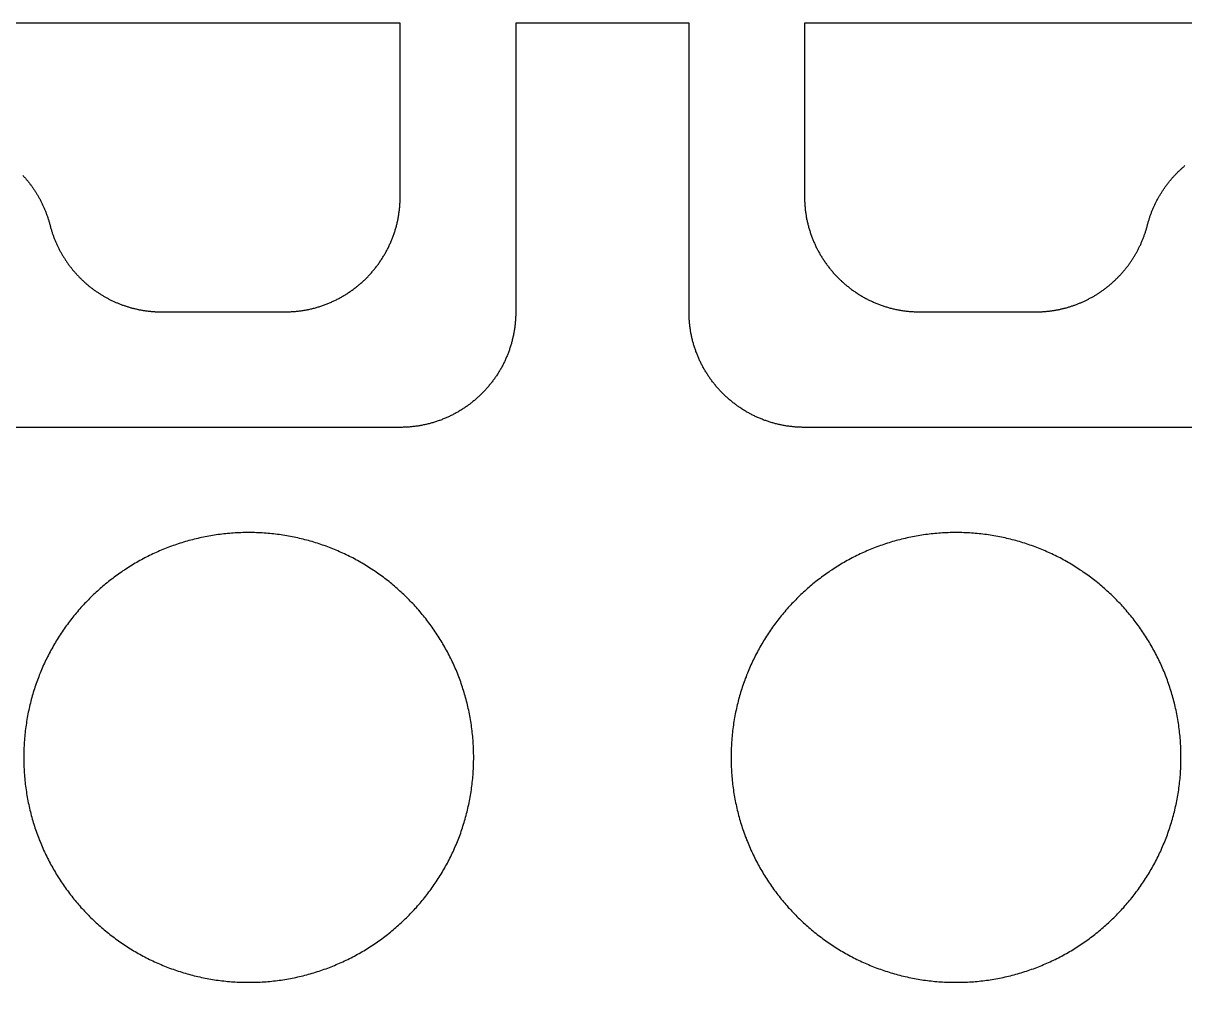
# Model space of a CAD drawing. Extents: x -13 to 43.9, y 40.2 to 95.2.
# Drawn here: x 4.47 to 24.58, y 78.35 to 95.25 of the extents above; entities that cross this region are included whole.
import ezdxf

# ---------------------------------------------------------------- set-up
doc = ezdxf.new("R2010")
doc.units = 0
doc.layers.get('0').update_dxf_attribs({"linetype": 'CONTINUOUS'})

msp = doc.modelspace()

# ---------------------------------------------------------------- linework, layer by layer
at = {"color": 7}
for points in [[(-13, 43.25), (-13, 40.25), (33.896, 40.25), (33.896, 47.25), (40.796, 47.25), (40.796, 60.3), (43.896, 60.3), (43.896, 75.2), (40.796, 75.2), (40.796, 95.25), (18, 95.25), (18, 92.25)], [(11, 92.25), (11, 95.25), (-10, 95.25)], [(16, 90.25), (16, 95.25), (13, 95.25), (13, 90.25)], [(24.409, 92.615), (24.418, 92.625), (24.428, 92.635), (24.437, 92.644), (24.447, 92.654), (24.456, 92.664), (24.466, 92.673), (24.475, 92.683), (24.485, 92.692), (24.495, 92.701), (24.505, 92.711), (24.515, 92.72), (24.525, 92.729), (24.535, 92.738), (24.545, 92.747), (24.555, 92.756), (24.565, 92.765), (24.575, 92.774), (24.586, 92.783)], [(4.464, 92.615), (4.474, 92.605), (4.483, 92.595), (4.492, 92.585), (4.501, 92.575), (4.51, 92.564), (4.519, 92.554), (4.527, 92.544), (4.536, 92.533), (4.545, 92.523), (4.553, 92.512), (4.562, 92.502), (4.57, 92.491), (4.579, 92.481), (4.587, 92.47), (4.595, 92.459), (4.604, 92.448), (4.612, 92.437), (4.62, 92.426), (4.628, 92.415), (4.636, 92.404), (4.643, 92.393), (4.651, 92.381), (4.659, 92.37), (4.666, 92.359)], [(24.207, 92.359), (24.215, 92.37), (24.222, 92.382), (24.23, 92.393), (24.238, 92.404), (24.246, 92.415), (24.254, 92.426), (24.262, 92.437), (24.27, 92.448), (24.278, 92.459), (24.286, 92.47), (24.295, 92.481), (24.303, 92.491), (24.312, 92.502), (24.32, 92.512), (24.329, 92.523), (24.337, 92.533), (24.346, 92.544), (24.355, 92.554), (24.364, 92.564), (24.373, 92.575), (24.382, 92.585), (24.391, 92.595), (24.4, 92.605), (24.409, 92.615)], [(4.666, 92.359), (4.674, 92.347), (4.681, 92.336), (4.689, 92.324), (4.696, 92.313), (4.703, 92.301), (4.71, 92.289), (4.718, 92.278), (4.725, 92.266), (4.731, 92.254), (4.738, 92.242), (4.745, 92.23), (4.752, 92.218), (4.758, 92.206), (4.765, 92.194), (4.771, 92.182), (4.778, 92.169), (4.784, 92.157), (4.79, 92.145), (4.796, 92.132), (4.802, 92.12), (4.808, 92.107), (4.814, 92.095), (4.82, 92.082), (4.826, 92.07)], [(24.048, 92.07), (24.054, 92.082), (24.059, 92.095), (24.065, 92.107), (24.071, 92.12), (24.077, 92.132), (24.083, 92.145), (24.09, 92.157), (24.096, 92.169), (24.102, 92.182), (24.109, 92.194), (24.115, 92.206), (24.122, 92.218), (24.129, 92.23), (24.135, 92.242), (24.142, 92.254), (24.149, 92.266), (24.156, 92.278), (24.163, 92.289), (24.17, 92.301), (24.178, 92.313), (24.185, 92.324), (24.192, 92.336), (24.2, 92.347), (24.207, 92.359)], [(10.959, 91.847), (10.963, 91.863), (10.966, 91.88), (10.969, 91.896), (10.972, 91.912), (10.974, 91.929), (10.977, 91.945), (10.979, 91.962), (10.982, 91.979), (10.984, 91.995), (10.986, 92.012), (10.988, 92.029), (10.99, 92.046), (10.991, 92.062), (10.993, 92.079), (10.994, 92.096), (10.995, 92.113), (10.996, 92.13), (10.997, 92.147), (10.998, 92.164), (10.999, 92.181), (10.999, 92.198), (11, 92.216), (11, 92.233), (11, 92.25)], [(18, 92.25), (18, 92.233), (18, 92.216), (18.001, 92.198), (18.001, 92.181), (18.002, 92.164), (18.003, 92.147), (18.004, 92.13), (18.005, 92.113), (18.006, 92.096), (18.007, 92.079), (18.009, 92.062), (18.01, 92.046), (18.012, 92.029), (18.014, 92.012), (18.016, 91.995), (18.018, 91.979), (18.021, 91.962), (18.023, 91.945), (18.026, 91.929), (18.028, 91.912), (18.031, 91.896), (18.034, 91.88), (18.037, 91.863), (18.041, 91.847)], [(4.826, 92.07), (4.831, 92.057), (4.837, 92.044), (4.842, 92.031), (4.848, 92.018), (4.853, 92.006), (4.858, 91.993), (4.863, 91.98), (4.868, 91.967), (4.873, 91.953), (4.878, 91.94), (4.883, 91.927), (4.888, 91.914), (4.892, 91.901), (4.897, 91.887), (4.901, 91.874), (4.905, 91.86), (4.91, 91.847), (4.914, 91.833), (4.918, 91.82), (4.922, 91.806), (4.926, 91.793), (4.93, 91.779), (4.933, 91.765), (4.937, 91.751)], [(23.937, 91.751), (23.94, 91.765), (23.944, 91.779), (23.948, 91.793), (23.952, 91.806), (23.956, 91.82), (23.96, 91.833), (23.964, 91.847), (23.968, 91.86), (23.973, 91.874), (23.977, 91.887), (23.981, 91.901), (23.986, 91.914), (23.991, 91.927), (23.996, 91.94), (24, 91.953), (24.005, 91.967), (24.01, 91.98), (24.015, 91.993), (24.021, 92.006), (24.026, 92.018), (24.031, 92.031), (24.037, 92.044), (24.042, 92.057), (24.048, 92.07)], [(4.937, 91.751), (4.94, 91.738), (4.944, 91.724), (4.948, 91.71), (4.952, 91.696), (4.956, 91.683), (4.96, 91.669), (4.964, 91.656), (4.968, 91.642), (4.973, 91.629), (4.977, 91.615), (4.981, 91.602), (4.986, 91.589), (4.991, 91.576), (4.996, 91.562), (5, 91.549), (5.005, 91.536), (5.01, 91.523), (5.015, 91.51), (5.021, 91.497), (5.026, 91.484), (5.031, 91.471), (5.037, 91.459), (5.042, 91.446), (5.048, 91.433)], [(10.843, 91.472), (10.849, 91.486), (10.855, 91.502), (10.861, 91.517), (10.867, 91.532), (10.873, 91.547), (10.879, 91.562), (10.884, 91.578), (10.89, 91.593), (10.895, 91.609), (10.9, 91.624), (10.905, 91.64), (10.91, 91.655), (10.915, 91.671), (10.92, 91.687), (10.924, 91.702), (10.929, 91.718), (10.933, 91.734), (10.937, 91.75), (10.941, 91.766), (10.945, 91.782), (10.949, 91.798), (10.952, 91.814), (10.956, 91.831), (10.959, 91.847)], [(18.041, 91.847), (18.044, 91.831), (18.048, 91.814), (18.051, 91.798), (18.055, 91.782), (18.059, 91.766), (18.063, 91.75), (18.067, 91.734), (18.071, 91.718), (18.076, 91.702), (18.08, 91.687), (18.085, 91.671), (18.09, 91.655), (18.095, 91.64), (18.1, 91.624), (18.105, 91.609), (18.11, 91.593), (18.116, 91.578), (18.121, 91.562), (18.127, 91.547), (18.133, 91.532), (18.139, 91.517), (18.145, 91.502), (18.151, 91.486), (18.157, 91.472)], [(23.826, 91.433), (23.831, 91.446), (23.837, 91.459), (23.842, 91.471), (23.848, 91.484), (23.853, 91.497), (23.858, 91.51), (23.863, 91.523), (23.868, 91.536), (23.873, 91.549), (23.878, 91.562), (23.883, 91.576), (23.888, 91.589), (23.892, 91.602), (23.897, 91.615), (23.901, 91.629), (23.905, 91.642), (23.91, 91.656), (23.914, 91.669), (23.918, 91.683), (23.922, 91.696), (23.926, 91.71), (23.93, 91.724), (23.933, 91.738), (23.937, 91.751)], [(5.048, 91.433), (5.054, 91.42), (5.059, 91.408), (5.065, 91.395), (5.071, 91.383), (5.077, 91.37), (5.083, 91.358), (5.09, 91.346), (5.096, 91.333), (5.102, 91.321), (5.109, 91.309), (5.115, 91.297), (5.122, 91.285), (5.129, 91.273), (5.135, 91.261), (5.142, 91.249), (5.149, 91.237), (5.156, 91.225), (5.163, 91.213), (5.17, 91.202), (5.177, 91.19), (5.185, 91.178), (5.192, 91.167), (5.2, 91.155), (5.207, 91.144)], [(10.658, 91.132), (10.667, 91.145), (10.676, 91.159), (10.685, 91.172), (10.694, 91.186), (10.702, 91.199), (10.71, 91.213), (10.719, 91.227), (10.727, 91.241), (10.735, 91.254), (10.743, 91.268), (10.751, 91.283), (10.759, 91.297), (10.766, 91.311), (10.774, 91.325), (10.781, 91.339), (10.789, 91.354), (10.796, 91.368), (10.803, 91.383), (10.81, 91.398), (10.817, 91.412), (10.823, 91.427), (10.83, 91.442), (10.836, 91.457), (10.843, 91.472)], [(18.157, 91.472), (18.164, 91.457), (18.17, 91.442), (18.177, 91.427), (18.183, 91.412), (18.19, 91.398), (18.197, 91.383), (18.204, 91.368), (18.211, 91.354), (18.219, 91.339), (18.226, 91.325), (18.234, 91.311), (18.241, 91.297), (18.249, 91.283), (18.257, 91.268), (18.265, 91.254), (18.273, 91.241), (18.281, 91.227), (18.29, 91.213), (18.298, 91.199), (18.306, 91.186), (18.315, 91.172), (18.324, 91.159), (18.333, 91.145), (18.342, 91.132)], [(23.667, 91.144), (23.674, 91.155), (23.682, 91.167), (23.689, 91.178), (23.696, 91.19), (23.703, 91.202), (23.711, 91.213), (23.718, 91.225), (23.725, 91.237), (23.732, 91.249), (23.738, 91.261), (23.745, 91.273), (23.752, 91.285), (23.758, 91.297), (23.765, 91.309), (23.771, 91.321), (23.778, 91.333), (23.784, 91.346), (23.79, 91.358), (23.796, 91.37), (23.802, 91.383), (23.808, 91.395), (23.814, 91.408), (23.82, 91.42), (23.826, 91.433)], [(11, 88.25), (-7, 88.25), (-7, 91.251)], [(5.207, 91.144), (5.215, 91.133), (5.222, 91.121), (5.23, 91.11), (5.238, 91.099), (5.246, 91.088), (5.254, 91.077), (5.262, 91.066), (5.27, 91.055), (5.278, 91.044), (5.286, 91.033), (5.295, 91.022), (5.303, 91.012), (5.312, 91.001), (5.32, 90.99), (5.329, 90.98), (5.337, 90.969), (5.346, 90.959), (5.355, 90.949), (5.364, 90.938), (5.373, 90.928), (5.382, 90.918), (5.391, 90.908), (5.4, 90.898), (5.409, 90.888)], [(10.414, 90.836), (10.425, 90.847), (10.437, 90.859), (10.448, 90.87), (10.459, 90.882), (10.47, 90.893), (10.48, 90.905), (10.491, 90.917), (10.502, 90.929), (10.512, 90.941), (10.523, 90.953), (10.533, 90.966), (10.543, 90.978), (10.553, 90.99), (10.563, 91.003), (10.573, 91.015), (10.583, 91.028), (10.593, 91.041), (10.603, 91.053), (10.612, 91.066), (10.622, 91.079), (10.631, 91.092), (10.64, 91.105), (10.649, 91.119), (10.658, 91.132)], [(36, 91.251), (36, 88.25), (18, 88.25)], [(18.342, 91.132), (18.351, 91.119), (18.36, 91.105), (18.369, 91.092), (18.378, 91.079), (18.388, 91.066), (18.397, 91.053), (18.407, 91.041), (18.417, 91.028), (18.427, 91.015), (18.437, 91.003), (18.447, 90.99), (18.457, 90.978), (18.467, 90.966), (18.477, 90.953), (18.488, 90.941), (18.498, 90.929), (18.509, 90.917), (18.52, 90.905), (18.53, 90.893), (18.541, 90.882), (18.552, 90.87), (18.563, 90.859), (18.575, 90.847), (18.586, 90.836)], [(23.465, 90.888), (23.474, 90.898), (23.483, 90.908), (23.492, 90.918), (23.501, 90.928), (23.51, 90.938), (23.519, 90.949), (23.528, 90.959), (23.536, 90.969), (23.545, 90.98), (23.554, 90.99), (23.562, 91.001), (23.571, 91.012), (23.579, 91.022), (23.587, 91.033), (23.596, 91.044), (23.604, 91.055), (23.612, 91.066), (23.62, 91.077), (23.628, 91.088), (23.636, 91.099), (23.644, 91.11), (23.651, 91.121), (23.659, 91.133), (23.667, 91.144)], [(5.409, 90.888), (5.418, 90.878), (5.428, 90.868), (5.437, 90.858), (5.446, 90.849), (5.456, 90.839), (5.466, 90.83), (5.475, 90.82), (5.485, 90.811), (5.495, 90.801), (5.505, 90.792), (5.514, 90.783), (5.524, 90.774), (5.534, 90.765), (5.544, 90.756), (5.555, 90.747), (5.565, 90.738), (5.575, 90.729), (5.585, 90.72), (5.596, 90.712), (5.606, 90.703), (5.617, 90.694), (5.627, 90.686), (5.638, 90.678), (5.648, 90.669)], [(10.118, 90.592), (10.131, 90.601), (10.145, 90.61), (10.158, 90.619), (10.171, 90.628), (10.184, 90.638), (10.197, 90.647), (10.209, 90.657), (10.222, 90.667), (10.235, 90.677), (10.247, 90.687), (10.26, 90.697), (10.272, 90.707), (10.284, 90.717), (10.297, 90.727), (10.309, 90.738), (10.321, 90.748), (10.333, 90.759), (10.345, 90.77), (10.357, 90.78), (10.368, 90.791), (10.38, 90.802), (10.391, 90.813), (10.403, 90.825), (10.414, 90.836)], [(18.586, 90.836), (18.597, 90.825), (18.609, 90.813), (18.62, 90.802), (18.632, 90.791), (18.643, 90.78), (18.655, 90.77), (18.667, 90.759), (18.679, 90.748), (18.691, 90.738), (18.703, 90.727), (18.716, 90.717), (18.728, 90.707), (18.74, 90.697), (18.753, 90.687), (18.765, 90.677), (18.778, 90.667), (18.791, 90.657), (18.803, 90.647), (18.816, 90.638), (18.829, 90.628), (18.842, 90.619), (18.855, 90.61), (18.869, 90.601), (18.882, 90.592)], [(23.225, 90.669), (23.236, 90.678), (23.247, 90.686), (23.257, 90.694), (23.268, 90.703), (23.278, 90.712), (23.288, 90.72), (23.299, 90.729), (23.309, 90.738), (23.319, 90.747), (23.329, 90.756), (23.339, 90.765), (23.349, 90.774), (23.359, 90.783), (23.369, 90.792), (23.379, 90.801), (23.389, 90.811), (23.398, 90.82), (23.408, 90.83), (23.418, 90.839), (23.427, 90.849), (23.437, 90.858), (23.446, 90.868), (23.455, 90.878), (23.465, 90.888)], [(5.648, 90.669), (5.659, 90.661), (5.67, 90.653), (5.681, 90.645), (5.692, 90.637), (5.702, 90.629), (5.713, 90.621), (5.724, 90.613), (5.736, 90.605), (5.747, 90.598), (5.758, 90.59), (5.769, 90.583), (5.78, 90.575), (5.792, 90.568), (5.803, 90.561), (5.815, 90.553), (5.826, 90.546), (5.838, 90.539), (5.849, 90.532), (5.861, 90.525), (5.873, 90.518), (5.884, 90.512), (5.896, 90.505), (5.908, 90.499), (5.92, 90.492)], [(9.778, 90.407), (9.793, 90.414), (9.808, 90.42), (9.823, 90.427), (9.838, 90.433), (9.852, 90.44), (9.867, 90.447), (9.882, 90.454), (9.896, 90.461), (9.911, 90.469), (9.925, 90.476), (9.939, 90.484), (9.953, 90.491), (9.967, 90.499), (9.982, 90.507), (9.996, 90.515), (10.009, 90.523), (10.023, 90.531), (10.037, 90.54), (10.051, 90.548), (10.064, 90.556), (10.078, 90.565), (10.091, 90.574), (10.105, 90.583), (10.118, 90.592)], [(18.882, 90.592), (18.895, 90.583), (18.909, 90.574), (18.922, 90.565), (18.936, 90.556), (18.949, 90.548), (18.963, 90.54), (18.977, 90.531), (18.991, 90.523), (19.004, 90.515), (19.018, 90.507), (19.033, 90.499), (19.047, 90.491), (19.061, 90.484), (19.075, 90.476), (19.089, 90.469), (19.104, 90.461), (19.118, 90.454), (19.133, 90.447), (19.148, 90.44), (19.162, 90.433), (19.177, 90.427), (19.192, 90.42), (19.207, 90.414), (19.222, 90.407)], [(22.954, 90.492), (22.966, 90.499), (22.978, 90.505), (22.989, 90.512), (23.001, 90.519), (23.013, 90.525), (23.024, 90.532), (23.036, 90.539), (23.048, 90.546), (23.059, 90.553), (23.071, 90.561), (23.082, 90.568), (23.093, 90.575), (23.105, 90.583), (23.116, 90.59), (23.127, 90.598), (23.138, 90.605), (23.149, 90.613), (23.16, 90.621), (23.171, 90.629), (23.182, 90.637), (23.193, 90.645), (23.204, 90.653), (23.215, 90.661), (23.225, 90.669)], [(5.92, 90.492), (5.932, 90.486), (5.944, 90.479), (5.956, 90.473), (5.968, 90.467), (5.98, 90.461), (5.992, 90.455), (6.004, 90.449), (6.017, 90.443), (6.029, 90.437), (6.041, 90.431), (6.054, 90.426), (6.066, 90.42), (6.078, 90.415), (6.091, 90.409), (6.103, 90.404), (6.116, 90.399), (6.129, 90.394), (6.141, 90.389), (6.154, 90.384), (6.167, 90.379), (6.18, 90.374), (6.192, 90.369), (6.205, 90.365), (6.218, 90.36)], [(6.218, 90.36), (6.231, 90.356), (6.244, 90.352), (6.257, 90.347), (6.27, 90.343), (6.283, 90.339), (6.296, 90.335), (6.309, 90.331), (6.323, 90.327), (6.336, 90.323), (6.349, 90.32), (6.362, 90.316), (6.376, 90.313), (6.389, 90.309), (6.402, 90.306), (6.416, 90.303), (6.429, 90.3), (6.443, 90.297), (6.456, 90.294), (6.47, 90.291), (6.483, 90.288), (6.497, 90.286), (6.51, 90.283), (6.524, 90.281), (6.538, 90.278)], [(9.403, 90.291), (9.419, 90.294), (9.436, 90.298), (9.452, 90.301), (9.468, 90.305), (9.484, 90.309), (9.5, 90.313), (9.516, 90.317), (9.532, 90.321), (9.548, 90.326), (9.563, 90.33), (9.579, 90.335), (9.595, 90.34), (9.61, 90.345), (9.626, 90.35), (9.641, 90.355), (9.657, 90.36), (9.672, 90.366), (9.688, 90.371), (9.703, 90.377), (9.718, 90.383), (9.733, 90.389), (9.748, 90.395), (9.764, 90.401), (9.778, 90.407)], [(19.222, 90.407), (19.236, 90.401), (19.252, 90.395), (19.267, 90.389), (19.282, 90.383), (19.297, 90.377), (19.312, 90.371), (19.328, 90.366), (19.343, 90.36), (19.359, 90.355), (19.374, 90.35), (19.39, 90.345), (19.405, 90.34), (19.421, 90.335), (19.437, 90.33), (19.452, 90.326), (19.468, 90.321), (19.484, 90.317), (19.5, 90.313), (19.516, 90.309), (19.532, 90.305), (19.548, 90.301), (19.564, 90.298), (19.581, 90.294), (19.597, 90.291)], [(22.336, 90.278), (22.35, 90.281), (22.363, 90.283), (22.377, 90.286), (22.39, 90.288), (22.404, 90.291), (22.418, 90.294), (22.431, 90.297), (22.445, 90.3), (22.458, 90.303), (22.471, 90.306), (22.485, 90.309), (22.498, 90.313), (22.511, 90.316), (22.525, 90.32), (22.538, 90.323), (22.551, 90.327), (22.564, 90.331), (22.577, 90.335), (22.591, 90.339), (22.604, 90.343), (22.617, 90.347), (22.63, 90.352), (22.643, 90.356), (22.656, 90.36)], [(22.656, 90.36), (22.668, 90.365), (22.681, 90.369), (22.694, 90.374), (22.707, 90.379), (22.72, 90.384), (22.732, 90.389), (22.745, 90.394), (22.758, 90.399), (22.77, 90.404), (22.783, 90.409), (22.795, 90.415), (22.808, 90.42), (22.82, 90.426), (22.833, 90.431), (22.845, 90.437), (22.857, 90.443), (22.869, 90.449), (22.882, 90.455), (22.894, 90.461), (22.906, 90.467), (22.918, 90.473), (22.93, 90.479), (22.942, 90.486), (22.954, 90.492)], [(6.538, 90.278), (6.551, 90.276), (6.565, 90.274), (6.579, 90.272), (6.593, 90.27), (6.607, 90.268), (6.62, 90.266), (6.634, 90.264), (6.648, 90.263), (6.662, 90.261), (6.676, 90.26), (6.69, 90.258), (6.704, 90.257), (6.718, 90.256), (6.732, 90.255), (6.746, 90.254), (6.76, 90.253), (6.774, 90.252), (6.788, 90.252), (6.803, 90.251), (6.817, 90.251), (6.831, 90.25), (6.845, 90.25), (6.859, 90.25), (6.874, 90.25)], [(6.874, 90.25), (9, 90.25)], [(9, 90.25), (9.017, 90.25), (9.034, 90.25), (9.052, 90.251), (9.069, 90.251), (9.086, 90.252), (9.103, 90.253), (9.12, 90.254), (9.137, 90.255), (9.154, 90.256), (9.171, 90.257), (9.188, 90.259), (9.204, 90.26), (9.221, 90.262), (9.238, 90.264), (9.255, 90.266), (9.271, 90.268), (9.288, 90.271), (9.305, 90.273), (9.321, 90.276), (9.338, 90.278), (9.354, 90.281), (9.37, 90.284), (9.387, 90.287), (9.403, 90.291)], [(13, 90.25), (13, 90.233), (13, 90.216), (12.999, 90.198), (12.999, 90.181), (12.998, 90.164), (12.997, 90.147), (12.996, 90.13), (12.995, 90.113), (12.994, 90.096), (12.993, 90.079), (12.991, 90.062), (12.99, 90.046), (12.988, 90.029), (12.986, 90.012), (12.984, 89.995), (12.982, 89.979), (12.979, 89.962), (12.977, 89.945), (12.974, 89.929), (12.972, 89.912), (12.969, 89.896), (12.966, 89.88), (12.963, 89.863), (12.959, 89.847)], [(16.041, 89.847), (16.037, 89.863), (16.034, 89.88), (16.031, 89.896), (16.028, 89.912), (16.026, 89.929), (16.023, 89.945), (16.021, 89.962), (16.018, 89.979), (16.016, 89.995), (16.014, 90.012), (16.012, 90.029), (16.01, 90.046), (16.009, 90.062), (16.007, 90.079), (16.006, 90.096), (16.005, 90.113), (16.004, 90.13), (16.003, 90.147), (16.002, 90.164), (16.001, 90.181), (16.001, 90.198), (16, 90.216), (16, 90.233), (16, 90.25)], [(19.597, 90.291), (19.613, 90.287), (19.63, 90.284), (19.646, 90.281), (19.662, 90.278), (19.679, 90.276), (19.695, 90.273), (19.712, 90.271), (19.729, 90.268), (19.745, 90.266), (19.762, 90.264), (19.779, 90.262), (19.796, 90.26), (19.812, 90.259), (19.829, 90.257), (19.846, 90.256), (19.863, 90.255), (19.88, 90.254), (19.897, 90.253), (19.914, 90.252), (19.931, 90.251), (19.948, 90.251), (19.966, 90.25), (19.983, 90.25), (20, 90.25)], [(20, 90.25), (22, 90.25)], [(22, 90.25), (22.014, 90.25), (22.028, 90.25), (22.043, 90.25), (22.057, 90.251), (22.071, 90.251), (22.085, 90.252), (22.099, 90.252), (22.113, 90.253), (22.128, 90.254), (22.142, 90.255), (22.156, 90.256), (22.17, 90.257), (22.184, 90.258), (22.198, 90.26), (22.212, 90.261), (22.225, 90.263), (22.239, 90.264), (22.253, 90.266), (22.267, 90.268), (22.281, 90.27), (22.295, 90.272), (22.308, 90.274), (22.322, 90.276), (22.336, 90.278)], [(12.959, 89.847), (12.956, 89.831), (12.952, 89.814), (12.949, 89.798), (12.945, 89.782), (12.941, 89.766), (12.937, 89.75), (12.933, 89.734), (12.929, 89.718), (12.924, 89.702), (12.92, 89.687), (12.915, 89.671), (12.91, 89.655), (12.905, 89.64), (12.9, 89.624), (12.895, 89.609), (12.89, 89.593), (12.884, 89.578), (12.879, 89.562), (12.873, 89.547), (12.867, 89.532), (12.861, 89.517), (12.855, 89.502), (12.849, 89.486), (12.843, 89.472)], [(16.157, 89.472), (16.151, 89.486), (16.145, 89.502), (16.139, 89.517), (16.133, 89.532), (16.127, 89.547), (16.121, 89.562), (16.116, 89.578), (16.11, 89.593), (16.105, 89.609), (16.1, 89.624), (16.095, 89.64), (16.09, 89.655), (16.085, 89.671), (16.08, 89.687), (16.076, 89.702), (16.071, 89.718), (16.067, 89.734), (16.063, 89.75), (16.059, 89.766), (16.055, 89.782), (16.051, 89.798), (16.048, 89.814), (16.044, 89.831), (16.041, 89.847)], [(12.843, 89.472), (12.836, 89.457), (12.83, 89.442), (12.823, 89.427), (12.817, 89.412), (12.81, 89.398), (12.803, 89.383), (12.796, 89.368), (12.789, 89.354), (12.781, 89.339), (12.774, 89.325), (12.766, 89.311), (12.759, 89.297), (12.751, 89.283), (12.743, 89.268), (12.735, 89.254), (12.727, 89.241), (12.719, 89.227), (12.71, 89.213), (12.702, 89.199), (12.694, 89.186), (12.685, 89.172), (12.676, 89.159), (12.667, 89.145), (12.658, 89.132)], [(16.342, 89.132), (16.333, 89.145), (16.324, 89.159), (16.315, 89.172), (16.306, 89.186), (16.298, 89.199), (16.29, 89.213), (16.281, 89.227), (16.273, 89.241), (16.265, 89.254), (16.257, 89.268), (16.249, 89.283), (16.241, 89.297), (16.234, 89.311), (16.226, 89.325), (16.219, 89.339), (16.211, 89.354), (16.204, 89.368), (16.197, 89.383), (16.19, 89.398), (16.183, 89.412), (16.177, 89.427), (16.17, 89.442), (16.164, 89.457), (16.157, 89.472)], [(12.658, 89.132), (12.649, 89.119), (12.64, 89.105), (12.631, 89.092), (12.622, 89.079), (12.612, 89.066), (12.603, 89.053), (12.593, 89.041), (12.583, 89.028), (12.573, 89.015), (12.563, 89.003), (12.553, 88.99), (12.543, 88.978), (12.533, 88.966), (12.523, 88.953), (12.512, 88.941), (12.502, 88.929), (12.491, 88.917), (12.48, 88.905), (12.47, 88.893), (12.459, 88.882), (12.448, 88.87), (12.437, 88.859), (12.425, 88.847), (12.414, 88.836)], [(16.586, 88.836), (16.575, 88.847), (16.563, 88.859), (16.552, 88.87), (16.541, 88.882), (16.53, 88.893), (16.52, 88.905), (16.509, 88.917), (16.498, 88.929), (16.488, 88.941), (16.477, 88.953), (16.467, 88.966), (16.457, 88.978), (16.447, 88.99), (16.437, 89.003), (16.427, 89.015), (16.417, 89.028), (16.407, 89.041), (16.397, 89.053), (16.388, 89.066), (16.378, 89.079), (16.369, 89.092), (16.36, 89.105), (16.351, 89.119), (16.342, 89.132)], [(12.414, 88.836), (12.403, 88.825), (12.391, 88.813), (12.38, 88.802), (12.368, 88.791), (12.357, 88.78), (12.345, 88.77), (12.333, 88.759), (12.321, 88.748), (12.309, 88.738), (12.297, 88.727), (12.284, 88.717), (12.272, 88.707), (12.26, 88.697), (12.247, 88.687), (12.235, 88.677), (12.222, 88.667), (12.209, 88.657), (12.197, 88.647), (12.184, 88.638), (12.171, 88.628), (12.158, 88.619), (12.145, 88.61), (12.131, 88.601), (12.118, 88.592)], [(16.882, 88.592), (16.869, 88.601), (16.855, 88.61), (16.842, 88.619), (16.829, 88.628), (16.816, 88.638), (16.803, 88.647), (16.791, 88.657), (16.778, 88.667), (16.765, 88.677), (16.753, 88.687), (16.74, 88.697), (16.728, 88.707), (16.716, 88.717), (16.703, 88.727), (16.691, 88.738), (16.679, 88.748), (16.667, 88.759), (16.655, 88.77), (16.643, 88.78), (16.632, 88.791), (16.62, 88.802), (16.609, 88.813), (16.597, 88.825), (16.586, 88.836)], [(12.118, 88.592), (12.105, 88.583), (12.091, 88.574), (12.078, 88.565), (12.064, 88.556), (12.051, 88.548), (12.037, 88.54), (12.023, 88.531), (12.009, 88.523), (11.996, 88.515), (11.982, 88.507), (11.967, 88.499), (11.953, 88.491), (11.939, 88.484), (11.925, 88.476), (11.911, 88.469), (11.896, 88.461), (11.882, 88.454), (11.867, 88.447), (11.852, 88.44), (11.838, 88.433), (11.823, 88.427), (11.808, 88.42), (11.793, 88.414), (11.778, 88.407)], [(17.222, 88.407), (17.207, 88.414), (17.192, 88.42), (17.177, 88.427), (17.162, 88.433), (17.148, 88.44), (17.133, 88.447), (17.118, 88.454), (17.104, 88.461), (17.089, 88.469), (17.075, 88.476), (17.061, 88.484), (17.047, 88.491), (17.033, 88.499), (17.018, 88.507), (17.004, 88.515), (16.991, 88.523), (16.977, 88.531), (16.963, 88.54), (16.949, 88.548), (16.936, 88.556), (16.922, 88.565), (16.909, 88.574), (16.895, 88.583), (16.882, 88.592)], [(11.403, 88.291), (11.387, 88.287), (11.37, 88.284), (11.354, 88.281), (11.338, 88.278), (11.321, 88.276), (11.305, 88.273), (11.288, 88.271), (11.271, 88.268), (11.255, 88.266), (11.238, 88.264), (11.221, 88.262), (11.204, 88.26), (11.188, 88.259), (11.171, 88.257), (11.154, 88.256), (11.137, 88.255), (11.12, 88.254), (11.103, 88.253), (11.086, 88.252), (11.069, 88.251), (11.052, 88.251), (11.034, 88.25), (11.017, 88.25), (11, 88.25)], [(11.778, 88.407), (11.764, 88.401), (11.748, 88.395), (11.733, 88.389), (11.718, 88.383), (11.703, 88.377), (11.688, 88.371), (11.672, 88.366), (11.657, 88.36), (11.641, 88.355), (11.626, 88.35), (11.61, 88.345), (11.595, 88.34), (11.579, 88.335), (11.563, 88.33), (11.548, 88.326), (11.532, 88.321), (11.516, 88.317), (11.5, 88.313), (11.484, 88.309), (11.468, 88.305), (11.452, 88.301), (11.436, 88.298), (11.419, 88.294), (11.403, 88.291)], [(17.597, 88.291), (17.581, 88.294), (17.564, 88.298), (17.548, 88.301), (17.532, 88.305), (17.516, 88.309), (17.5, 88.313), (17.484, 88.317), (17.468, 88.321), (17.452, 88.326), (17.437, 88.33), (17.421, 88.335), (17.405, 88.34), (17.39, 88.345), (17.374, 88.35), (17.359, 88.355), (17.343, 88.36), (17.328, 88.366), (17.312, 88.371), (17.297, 88.377), (17.282, 88.383), (17.267, 88.389), (17.252, 88.395), (17.236, 88.401), (17.222, 88.407)], [(18, 88.25), (17.983, 88.25), (17.966, 88.25), (17.948, 88.251), (17.931, 88.251), (17.914, 88.252), (17.897, 88.253), (17.88, 88.254), (17.863, 88.255), (17.846, 88.256), (17.829, 88.257), (17.812, 88.259), (17.796, 88.26), (17.779, 88.262), (17.762, 88.264), (17.745, 88.266), (17.729, 88.268), (17.712, 88.271), (17.695, 88.273), (17.679, 88.276), (17.662, 88.278), (17.646, 88.281), (17.63, 88.284), (17.613, 88.287), (17.597, 88.291)], [(7.592, 86.348), (7.56, 86.341), (7.529, 86.334), (7.497, 86.327), (7.466, 86.32), (7.435, 86.312), (7.404, 86.304), (7.373, 86.296), (7.342, 86.288), (7.311, 86.279), (7.28, 86.27), (7.249, 86.261), (7.219, 86.252), (7.188, 86.242), (7.158, 86.233), (7.128, 86.222), (7.098, 86.212), (7.068, 86.202), (7.038, 86.191), (7.008, 86.18), (6.978, 86.168), (6.949, 86.157), (6.919, 86.145), (6.89, 86.133), (6.861, 86.121)], [(8.377, 86.427), (8.343, 86.427), (8.31, 86.427), (8.277, 86.426), (8.243, 86.425), (8.21, 86.424), (8.177, 86.422), (8.143, 86.42), (8.11, 86.418), (8.077, 86.416), (8.044, 86.413), (8.012, 86.41), (7.979, 86.407), (7.946, 86.403), (7.914, 86.4), (7.881, 86.396), (7.849, 86.392), (7.816, 86.387), (7.784, 86.382), (7.752, 86.377), (7.72, 86.372), (7.688, 86.366), (7.656, 86.36), (7.624, 86.354), (7.592, 86.348)], [(9.162, 86.348), (9.13, 86.354), (9.098, 86.36), (9.067, 86.366), (9.035, 86.372), (9.002, 86.377), (8.97, 86.382), (8.938, 86.387), (8.906, 86.392), (8.873, 86.396), (8.841, 86.4), (8.808, 86.403), (8.775, 86.407), (8.743, 86.41), (8.71, 86.413), (8.677, 86.416), (8.644, 86.418), (8.611, 86.42), (8.578, 86.422), (8.544, 86.424), (8.511, 86.425), (8.478, 86.426), (8.444, 86.427), (8.411, 86.427), (8.377, 86.427)], [(9.893, 86.121), (9.864, 86.133), (9.835, 86.145), (9.805, 86.157), (9.776, 86.168), (9.746, 86.18), (9.716, 86.191), (9.686, 86.202), (9.656, 86.212), (9.626, 86.222), (9.596, 86.233), (9.566, 86.242), (9.535, 86.252), (9.505, 86.261), (9.474, 86.27), (9.443, 86.279), (9.413, 86.288), (9.382, 86.296), (9.35, 86.304), (9.319, 86.312), (9.288, 86.32), (9.257, 86.327), (9.225, 86.334), (9.194, 86.341), (9.162, 86.348)], [(19.838, 86.348), (19.806, 86.341), (19.775, 86.334), (19.743, 86.327), (19.712, 86.32), (19.681, 86.312), (19.65, 86.304), (19.618, 86.296), (19.587, 86.288), (19.557, 86.279), (19.526, 86.27), (19.495, 86.261), (19.465, 86.252), (19.434, 86.242), (19.404, 86.233), (19.374, 86.222), (19.344, 86.212), (19.314, 86.202), (19.284, 86.191), (19.254, 86.18), (19.224, 86.168), (19.195, 86.157), (19.165, 86.145), (19.136, 86.133), (19.107, 86.121)], [(20.623, 86.427), (20.589, 86.427), (20.556, 86.427), (20.522, 86.426), (20.489, 86.425), (20.456, 86.424), (20.423, 86.422), (20.389, 86.42), (20.356, 86.418), (20.323, 86.416), (20.29, 86.413), (20.257, 86.41), (20.225, 86.407), (20.192, 86.403), (20.159, 86.4), (20.127, 86.396), (20.094, 86.392), (20.062, 86.387), (20.03, 86.382), (19.998, 86.377), (19.965, 86.372), (19.933, 86.366), (19.902, 86.36), (19.87, 86.354), (19.838, 86.348)], [(21.408, 86.348), (21.376, 86.354), (21.344, 86.36), (21.312, 86.366), (21.28, 86.372), (21.248, 86.377), (21.216, 86.382), (21.184, 86.387), (21.151, 86.392), (21.119, 86.396), (21.086, 86.4), (21.054, 86.403), (21.021, 86.407), (20.988, 86.41), (20.956, 86.413), (20.923, 86.416), (20.89, 86.418), (20.857, 86.42), (20.823, 86.422), (20.79, 86.424), (20.757, 86.425), (20.723, 86.426), (20.69, 86.427), (20.657, 86.427), (20.623, 86.427)], [(22.139, 86.121), (22.11, 86.133), (22.081, 86.145), (22.051, 86.157), (22.022, 86.168), (21.992, 86.18), (21.962, 86.191), (21.932, 86.202), (21.902, 86.212), (21.872, 86.222), (21.842, 86.233), (21.812, 86.242), (21.781, 86.252), (21.751, 86.261), (21.72, 86.27), (21.689, 86.279), (21.658, 86.288), (21.627, 86.296), (21.596, 86.304), (21.565, 86.312), (21.534, 86.32), (21.503, 86.327), (21.471, 86.334), (21.44, 86.341), (21.408, 86.348)], [(6.861, 86.121), (6.832, 86.109), (6.803, 86.096), (6.774, 86.083), (6.745, 86.07), (6.717, 86.057), (6.688, 86.043), (6.66, 86.029), (6.632, 86.015), (6.604, 86.001), (6.576, 85.987), (6.548, 85.972), (6.52, 85.957), (6.493, 85.942), (6.466, 85.927), (6.438, 85.911), (6.411, 85.895), (6.384, 85.879), (6.357, 85.863), (6.331, 85.847), (6.304, 85.83), (6.278, 85.813), (6.251, 85.796), (6.225, 85.779), (6.199, 85.762)], [(10.555, 85.762), (10.529, 85.779), (10.503, 85.796), (10.476, 85.813), (10.45, 85.83), (10.423, 85.847), (10.397, 85.863), (10.37, 85.879), (10.343, 85.895), (10.316, 85.911), (10.289, 85.927), (10.261, 85.942), (10.234, 85.957), (10.206, 85.972), (10.178, 85.987), (10.15, 86.001), (10.122, 86.015), (10.094, 86.029), (10.066, 86.043), (10.037, 86.057), (10.009, 86.07), (9.98, 86.083), (9.951, 86.096), (9.922, 86.109), (9.893, 86.121)], [(19.107, 86.121), (19.078, 86.109), (19.049, 86.096), (19.02, 86.083), (18.991, 86.07), (18.963, 86.057), (18.934, 86.043), (18.906, 86.029), (18.878, 86.015), (18.85, 86.001), (18.822, 85.987), (18.794, 85.972), (18.766, 85.957), (18.739, 85.942), (18.711, 85.927), (18.684, 85.911), (18.657, 85.895), (18.63, 85.879), (18.603, 85.863), (18.577, 85.847), (18.55, 85.83), (18.524, 85.813), (18.497, 85.796), (18.471, 85.779), (18.445, 85.762)], [(22.801, 85.762), (22.775, 85.779), (22.749, 85.796), (22.722, 85.813), (22.696, 85.83), (22.669, 85.847), (22.643, 85.863), (22.616, 85.879), (22.589, 85.895), (22.562, 85.911), (22.534, 85.927), (22.507, 85.942), (22.48, 85.957), (22.452, 85.972), (22.424, 85.987), (22.396, 86.001), (22.368, 86.015), (22.34, 86.029), (22.312, 86.043), (22.283, 86.057), (22.255, 86.07), (22.226, 86.083), (22.197, 86.096), (22.168, 86.109), (22.139, 86.121)], [(6.199, 85.762), (6.174, 85.744), (6.148, 85.726), (6.122, 85.708), (6.097, 85.69), (6.072, 85.672), (6.047, 85.653), (6.022, 85.634), (5.997, 85.615), (5.972, 85.596), (5.948, 85.577), (5.924, 85.557), (5.899, 85.538), (5.876, 85.518), (5.852, 85.498), (5.828, 85.477), (5.805, 85.457), (5.781, 85.436), (5.758, 85.415), (5.735, 85.394), (5.712, 85.373), (5.69, 85.352), (5.667, 85.33), (5.645, 85.308), (5.623, 85.286)], [(11.131, 85.286), (11.109, 85.308), (11.087, 85.33), (11.064, 85.352), (11.042, 85.373), (11.019, 85.394), (10.996, 85.415), (10.973, 85.436), (10.95, 85.457), (10.926, 85.477), (10.902, 85.498), (10.879, 85.518), (10.855, 85.538), (10.831, 85.557), (10.806, 85.577), (10.782, 85.596), (10.757, 85.615), (10.732, 85.634), (10.708, 85.653), (10.682, 85.672), (10.657, 85.69), (10.632, 85.708), (10.606, 85.726), (10.581, 85.744), (10.555, 85.762)], [(18.445, 85.762), (18.419, 85.744), (18.394, 85.726), (18.368, 85.708), (18.343, 85.69), (18.318, 85.672), (18.292, 85.653), (18.268, 85.634), (18.243, 85.615), (18.218, 85.596), (18.194, 85.577), (18.169, 85.557), (18.145, 85.538), (18.121, 85.518), (18.098, 85.498), (18.074, 85.477), (18.05, 85.457), (18.027, 85.436), (18.004, 85.415), (17.981, 85.394), (17.958, 85.373), (17.936, 85.352), (17.913, 85.33), (17.891, 85.308), (17.869, 85.286)], [(23.377, 85.286), (23.355, 85.308), (23.333, 85.33), (23.31, 85.352), (23.288, 85.373), (23.265, 85.394), (23.242, 85.415), (23.219, 85.436), (23.195, 85.457), (23.172, 85.477), (23.148, 85.498), (23.124, 85.518), (23.101, 85.538), (23.076, 85.557), (23.052, 85.577), (23.028, 85.596), (23.003, 85.615), (22.978, 85.634), (22.953, 85.653), (22.928, 85.672), (22.903, 85.69), (22.878, 85.708), (22.852, 85.726), (22.826, 85.744), (22.801, 85.762)], [(5.623, 85.286), (5.601, 85.264), (5.579, 85.242), (5.558, 85.219), (5.536, 85.197), (5.515, 85.174), (5.494, 85.151), (5.473, 85.128), (5.452, 85.105), (5.432, 85.081), (5.412, 85.057), (5.391, 85.034), (5.371, 85.01), (5.352, 84.986), (5.332, 84.961), (5.313, 84.937), (5.294, 84.912), (5.275, 84.887), (5.256, 84.863), (5.237, 84.837), (5.219, 84.812), (5.201, 84.787), (5.183, 84.761), (5.165, 84.736), (5.147, 84.71)], [(11.607, 84.71), (11.589, 84.736), (11.571, 84.761), (11.553, 84.787), (11.535, 84.812), (11.517, 84.837), (11.498, 84.863), (11.479, 84.887), (11.46, 84.912), (11.441, 84.937), (11.422, 84.961), (11.402, 84.986), (11.383, 85.01), (11.363, 85.034), (11.343, 85.057), (11.322, 85.081), (11.302, 85.105), (11.281, 85.128), (11.26, 85.151), (11.239, 85.174), (11.218, 85.197), (11.197, 85.219), (11.175, 85.242), (11.153, 85.264), (11.131, 85.286)], [(17.869, 85.286), (17.847, 85.264), (17.825, 85.242), (17.803, 85.219), (17.782, 85.197), (17.761, 85.174), (17.74, 85.151), (17.719, 85.128), (17.698, 85.105), (17.678, 85.081), (17.657, 85.057), (17.637, 85.034), (17.617, 85.01), (17.598, 84.986), (17.578, 84.961), (17.559, 84.937), (17.54, 84.912), (17.521, 84.887), (17.502, 84.863), (17.483, 84.837), (17.465, 84.812), (17.447, 84.787), (17.429, 84.761), (17.411, 84.736), (17.393, 84.71)], [(23.853, 84.71), (23.835, 84.736), (23.817, 84.761), (23.799, 84.787), (23.781, 84.812), (23.763, 84.837), (23.744, 84.863), (23.725, 84.887), (23.706, 84.912), (23.687, 84.937), (23.668, 84.961), (23.648, 84.986), (23.629, 85.01), (23.609, 85.034), (23.588, 85.057), (23.568, 85.081), (23.548, 85.105), (23.527, 85.128), (23.506, 85.151), (23.485, 85.174), (23.464, 85.197), (23.442, 85.219), (23.421, 85.242), (23.399, 85.264), (23.377, 85.286)], [(5.147, 84.71), (5.13, 84.684), (5.113, 84.658), (5.096, 84.631), (5.079, 84.605), (5.062, 84.578), (5.046, 84.552), (5.03, 84.525), (5.014, 84.498), (4.998, 84.471), (4.983, 84.444), (4.967, 84.416), (4.952, 84.389), (4.937, 84.361), (4.923, 84.333), (4.908, 84.305), (4.894, 84.277), (4.88, 84.249), (4.866, 84.221), (4.853, 84.192), (4.839, 84.164), (4.826, 84.135), (4.813, 84.106), (4.801, 84.077), (4.788, 84.048)], [(11.966, 84.048), (11.954, 84.077), (11.941, 84.106), (11.928, 84.135), (11.915, 84.164), (11.902, 84.192), (11.888, 84.221), (11.874, 84.249), (11.86, 84.277), (11.846, 84.305), (11.832, 84.333), (11.817, 84.361), (11.802, 84.389), (11.787, 84.416), (11.772, 84.444), (11.756, 84.471), (11.74, 84.498), (11.724, 84.525), (11.708, 84.552), (11.692, 84.578), (11.675, 84.605), (11.658, 84.631), (11.641, 84.658), (11.624, 84.684), (11.607, 84.71)], [(17.393, 84.71), (17.376, 84.684), (17.359, 84.658), (17.342, 84.631), (17.325, 84.605), (17.308, 84.578), (17.292, 84.552), (17.276, 84.525), (17.26, 84.498), (17.244, 84.471), (17.228, 84.444), (17.213, 84.416), (17.198, 84.389), (17.183, 84.361), (17.168, 84.333), (17.154, 84.305), (17.14, 84.277), (17.126, 84.249), (17.112, 84.221), (17.098, 84.192), (17.085, 84.164), (17.072, 84.135), (17.059, 84.106), (17.046, 84.077), (17.034, 84.048)], [(24.212, 84.048), (24.199, 84.077), (24.187, 84.106), (24.174, 84.135), (24.161, 84.164), (24.147, 84.192), (24.134, 84.221), (24.12, 84.249), (24.106, 84.277), (24.092, 84.305), (24.077, 84.333), (24.063, 84.361), (24.048, 84.389), (24.033, 84.416), (24.017, 84.444), (24.002, 84.471), (23.986, 84.498), (23.97, 84.525), (23.954, 84.552), (23.938, 84.578), (23.921, 84.605), (23.904, 84.631), (23.887, 84.658), (23.87, 84.684), (23.853, 84.71)], [(4.788, 84.048), (4.776, 84.019), (4.764, 83.99), (4.752, 83.96), (4.741, 83.931), (4.729, 83.901), (4.718, 83.871), (4.708, 83.841), (4.697, 83.811), (4.687, 83.781), (4.677, 83.751), (4.667, 83.721), (4.657, 83.69), (4.648, 83.66), (4.639, 83.629), (4.63, 83.598), (4.621, 83.568), (4.613, 83.537), (4.605, 83.505), (4.597, 83.474), (4.589, 83.443), (4.582, 83.412), (4.575, 83.38), (4.568, 83.349), (4.561, 83.317)], [(12.193, 83.317), (12.186, 83.349), (12.179, 83.38), (12.172, 83.412), (12.165, 83.443), (12.157, 83.474), (12.149, 83.505), (12.141, 83.537), (12.133, 83.568), (12.124, 83.598), (12.115, 83.629), (12.106, 83.66), (12.097, 83.69), (12.087, 83.721), (12.078, 83.751), (12.067, 83.781), (12.057, 83.811), (12.047, 83.841), (12.036, 83.871), (12.025, 83.901), (12.013, 83.931), (12.002, 83.96), (11.99, 83.99), (11.978, 84.019), (11.966, 84.048)], [(17.034, 84.048), (17.022, 84.019), (17.01, 83.99), (16.998, 83.96), (16.987, 83.931), (16.975, 83.901), (16.964, 83.871), (16.953, 83.841), (16.943, 83.811), (16.933, 83.781), (16.922, 83.751), (16.913, 83.721), (16.903, 83.69), (16.894, 83.66), (16.885, 83.629), (16.876, 83.598), (16.867, 83.568), (16.859, 83.537), (16.851, 83.505), (16.843, 83.474), (16.835, 83.443), (16.828, 83.412), (16.821, 83.38), (16.814, 83.349), (16.807, 83.317)], [(24.439, 83.317), (24.432, 83.349), (24.425, 83.38), (24.418, 83.412), (24.411, 83.443), (24.403, 83.474), (24.395, 83.505), (24.387, 83.537), (24.379, 83.568), (24.37, 83.598), (24.361, 83.629), (24.352, 83.66), (24.343, 83.69), (24.333, 83.721), (24.323, 83.751), (24.313, 83.781), (24.303, 83.811), (24.292, 83.841), (24.282, 83.871), (24.271, 83.901), (24.259, 83.931), (24.248, 83.96), (24.236, 83.99), (24.224, 84.019), (24.212, 84.048)], [(4.561, 83.317), (4.555, 83.285), (4.549, 83.253), (4.543, 83.222), (4.537, 83.19), (4.532, 83.157), (4.527, 83.125), (4.522, 83.093), (4.518, 83.061), (4.513, 83.028), (4.509, 82.996), (4.506, 82.963), (4.502, 82.93), (4.499, 82.898), (4.496, 82.865), (4.493, 82.832), (4.491, 82.799), (4.489, 82.766), (4.487, 82.733), (4.486, 82.699), (4.484, 82.666), (4.483, 82.633), (4.483, 82.599), (4.482, 82.566), (4.482, 82.532)], [(12.272, 82.532), (12.272, 82.566), (12.271, 82.599), (12.271, 82.633), (12.27, 82.666), (12.269, 82.699), (12.267, 82.733), (12.265, 82.766), (12.263, 82.799), (12.261, 82.832), (12.258, 82.865), (12.255, 82.898), (12.252, 82.93), (12.248, 82.963), (12.245, 82.996), (12.241, 83.028), (12.237, 83.061), (12.232, 83.093), (12.227, 83.125), (12.222, 83.157), (12.217, 83.19), (12.211, 83.222), (12.205, 83.253), (12.199, 83.285), (12.193, 83.317)], [(16.807, 83.317), (16.801, 83.285), (16.795, 83.253), (16.789, 83.222), (16.783, 83.19), (16.778, 83.157), (16.773, 83.125), (16.768, 83.093), (16.763, 83.061), (16.759, 83.028), (16.755, 82.996), (16.752, 82.963), (16.748, 82.93), (16.745, 82.898), (16.742, 82.865), (16.739, 82.832), (16.737, 82.799), (16.735, 82.766), (16.733, 82.733), (16.731, 82.699), (16.73, 82.666), (16.729, 82.633), (16.729, 82.599), (16.728, 82.566), (16.728, 82.532)], [(24.518, 82.532), (24.518, 82.566), (24.517, 82.599), (24.517, 82.633), (24.516, 82.666), (24.514, 82.699), (24.513, 82.733), (24.511, 82.766), (24.509, 82.799), (24.507, 82.832), (24.504, 82.865), (24.501, 82.898), (24.498, 82.93), (24.494, 82.963), (24.491, 82.996), (24.487, 83.028), (24.482, 83.061), (24.478, 83.093), (24.473, 83.125), (24.468, 83.157), (24.463, 83.19), (24.457, 83.222), (24.451, 83.253), (24.445, 83.285), (24.439, 83.317)], [(4.482, 82.532), (4.482, 82.498), (4.483, 82.465), (4.483, 82.432), (4.484, 82.398), (4.486, 82.365), (4.487, 82.332), (4.489, 82.298), (4.491, 82.265), (4.493, 82.232), (4.496, 82.199), (4.499, 82.167), (4.502, 82.134), (4.506, 82.101), (4.509, 82.069), (4.513, 82.036), (4.518, 82.004), (4.522, 81.971), (4.527, 81.939), (4.532, 81.907), (4.537, 81.875), (4.543, 81.843), (4.549, 81.811), (4.555, 81.779), (4.561, 81.747)], [(12.193, 81.747), (12.199, 81.779), (12.205, 81.811), (12.211, 81.843), (12.217, 81.875), (12.222, 81.907), (12.227, 81.939), (12.232, 81.971), (12.237, 82.004), (12.241, 82.036), (12.245, 82.069), (12.248, 82.101), (12.252, 82.134), (12.255, 82.167), (12.258, 82.199), (12.261, 82.232), (12.263, 82.265), (12.265, 82.298), (12.267, 82.332), (12.269, 82.365), (12.27, 82.398), (12.271, 82.432), (12.271, 82.465), (12.272, 82.498), (12.272, 82.532)], [(16.728, 82.532), (16.728, 82.498), (16.729, 82.465), (16.729, 82.432), (16.73, 82.398), (16.731, 82.365), (16.733, 82.332), (16.735, 82.298), (16.737, 82.265), (16.739, 82.232), (16.742, 82.199), (16.745, 82.167), (16.748, 82.134), (16.752, 82.101), (16.755, 82.069), (16.759, 82.036), (16.763, 82.004), (16.768, 81.971), (16.773, 81.939), (16.778, 81.907), (16.783, 81.875), (16.789, 81.843), (16.795, 81.811), (16.801, 81.779), (16.807, 81.747)], [(24.439, 81.747), (24.445, 81.779), (24.451, 81.811), (24.457, 81.843), (24.463, 81.875), (24.468, 81.907), (24.473, 81.939), (24.478, 81.971), (24.482, 82.004), (24.487, 82.036), (24.491, 82.069), (24.494, 82.101), (24.498, 82.134), (24.501, 82.167), (24.504, 82.199), (24.507, 82.232), (24.509, 82.265), (24.511, 82.298), (24.513, 82.332), (24.514, 82.365), (24.516, 82.398), (24.517, 82.432), (24.517, 82.465), (24.518, 82.498), (24.518, 82.532)], [(4.561, 81.747), (4.568, 81.715), (4.575, 81.684), (4.582, 81.652), (4.589, 81.621), (4.597, 81.59), (4.605, 81.559), (4.613, 81.528), (4.621, 81.497), (4.63, 81.466), (4.639, 81.435), (4.648, 81.404), (4.657, 81.374), (4.667, 81.343), (4.677, 81.313), (4.687, 81.283), (4.697, 81.253), (4.708, 81.223), (4.718, 81.193), (4.729, 81.163), (4.741, 81.133), (4.752, 81.104), (4.764, 81.074), (4.776, 81.045), (4.788, 81.016)], [(11.966, 81.016), (11.978, 81.045), (11.99, 81.074), (12.002, 81.104), (12.013, 81.133), (12.025, 81.163), (12.036, 81.193), (12.047, 81.223), (12.057, 81.253), (12.067, 81.283), (12.078, 81.313), (12.087, 81.343), (12.097, 81.374), (12.106, 81.404), (12.115, 81.435), (12.124, 81.466), (12.133, 81.497), (12.141, 81.528), (12.149, 81.559), (12.157, 81.59), (12.165, 81.621), (12.172, 81.652), (12.179, 81.684), (12.186, 81.715), (12.193, 81.747)], [(16.807, 81.747), (16.814, 81.715), (16.821, 81.684), (16.828, 81.652), (16.835, 81.621), (16.843, 81.59), (16.851, 81.559), (16.859, 81.528), (16.867, 81.497), (16.876, 81.466), (16.885, 81.435), (16.894, 81.404), (16.903, 81.374), (16.913, 81.343), (16.922, 81.313), (16.933, 81.283), (16.943, 81.253), (16.953, 81.223), (16.964, 81.193), (16.975, 81.163), (16.987, 81.133), (16.998, 81.104), (17.01, 81.074), (17.022, 81.045), (17.034, 81.016)], [(24.212, 81.016), (24.224, 81.045), (24.236, 81.074), (24.248, 81.104), (24.259, 81.133), (24.271, 81.163), (24.282, 81.193), (24.292, 81.223), (24.303, 81.253), (24.313, 81.283), (24.323, 81.313), (24.333, 81.343), (24.343, 81.374), (24.352, 81.404), (24.361, 81.435), (24.37, 81.466), (24.379, 81.497), (24.387, 81.528), (24.395, 81.559), (24.403, 81.59), (24.411, 81.621), (24.418, 81.652), (24.425, 81.684), (24.432, 81.715), (24.439, 81.747)], [(4.788, 81.016), (4.801, 80.987), (4.813, 80.958), (4.826, 80.929), (4.839, 80.9), (4.853, 80.872), (4.866, 80.843), (4.88, 80.815), (4.894, 80.787), (4.908, 80.759), (4.923, 80.731), (4.937, 80.703), (4.952, 80.675), (4.967, 80.648), (4.983, 80.621), (4.998, 80.593), (5.014, 80.566), (5.03, 80.539), (5.046, 80.512), (5.062, 80.486), (5.079, 80.459), (5.096, 80.433), (5.113, 80.406), (5.13, 80.38), (5.147, 80.354)], [(11.607, 80.354), (11.624, 80.38), (11.641, 80.406), (11.658, 80.433), (11.675, 80.459), (11.692, 80.486), (11.708, 80.512), (11.724, 80.539), (11.74, 80.566), (11.756, 80.593), (11.772, 80.621), (11.787, 80.648), (11.802, 80.675), (11.817, 80.703), (11.832, 80.731), (11.846, 80.759), (11.86, 80.787), (11.874, 80.815), (11.888, 80.843), (11.902, 80.872), (11.915, 80.9), (11.928, 80.929), (11.941, 80.958), (11.954, 80.987), (11.966, 81.016)], [(17.034, 81.016), (17.046, 80.987), (17.059, 80.958), (17.072, 80.929), (17.085, 80.9), (17.098, 80.872), (17.112, 80.843), (17.126, 80.815), (17.14, 80.787), (17.154, 80.759), (17.168, 80.731), (17.183, 80.703), (17.198, 80.675), (17.213, 80.648), (17.228, 80.621), (17.244, 80.593), (17.26, 80.566), (17.276, 80.539), (17.292, 80.512), (17.308, 80.486), (17.325, 80.459), (17.342, 80.433), (17.359, 80.406), (17.376, 80.38), (17.393, 80.354)], [(23.853, 80.354), (23.87, 80.38), (23.887, 80.406), (23.904, 80.433), (23.921, 80.459), (23.938, 80.486), (23.954, 80.512), (23.97, 80.539), (23.986, 80.566), (24.002, 80.593), (24.017, 80.621), (24.033, 80.648), (24.048, 80.675), (24.063, 80.703), (24.077, 80.731), (24.092, 80.759), (24.106, 80.787), (24.12, 80.815), (24.134, 80.843), (24.147, 80.872), (24.161, 80.9), (24.174, 80.929), (24.187, 80.958), (24.199, 80.987), (24.212, 81.016)], [(5.147, 80.354), (5.165, 80.329), (5.183, 80.303), (5.201, 80.277), (5.219, 80.252), (5.237, 80.227), (5.256, 80.202), (5.275, 80.177), (5.294, 80.152), (5.313, 80.127), (5.332, 80.103), (5.352, 80.079), (5.371, 80.054), (5.391, 80.031), (5.412, 80.007), (5.432, 79.983), (5.452, 79.96), (5.473, 79.936), (5.494, 79.913), (5.515, 79.89), (5.536, 79.867), (5.558, 79.845), (5.579, 79.822), (5.601, 79.8), (5.623, 79.778)], [(11.131, 79.778), (11.153, 79.8), (11.175, 79.822), (11.197, 79.845), (11.218, 79.867), (11.239, 79.89), (11.26, 79.913), (11.281, 79.936), (11.302, 79.96), (11.322, 79.983), (11.343, 80.007), (11.363, 80.031), (11.383, 80.054), (11.402, 80.079), (11.422, 80.103), (11.441, 80.127), (11.46, 80.152), (11.479, 80.177), (11.498, 80.202), (11.517, 80.227), (11.535, 80.252), (11.553, 80.277), (11.571, 80.303), (11.589, 80.329), (11.607, 80.354)], [(17.393, 80.354), (17.411, 80.329), (17.429, 80.303), (17.447, 80.277), (17.465, 80.252), (17.483, 80.227), (17.502, 80.202), (17.521, 80.177), (17.54, 80.152), (17.559, 80.127), (17.578, 80.103), (17.598, 80.079), (17.617, 80.054), (17.637, 80.031), (17.657, 80.007), (17.678, 79.983), (17.698, 79.96), (17.719, 79.936), (17.74, 79.913), (17.761, 79.89), (17.782, 79.867), (17.803, 79.845), (17.825, 79.822), (17.847, 79.8), (17.869, 79.778)], [(23.377, 79.778), (23.399, 79.8), (23.421, 79.822), (23.442, 79.845), (23.464, 79.867), (23.485, 79.89), (23.506, 79.913), (23.527, 79.936), (23.548, 79.96), (23.568, 79.983), (23.588, 80.007), (23.609, 80.031), (23.629, 80.054), (23.648, 80.079), (23.668, 80.103), (23.687, 80.127), (23.706, 80.152), (23.725, 80.177), (23.744, 80.202), (23.763, 80.227), (23.781, 80.252), (23.799, 80.277), (23.817, 80.303), (23.835, 80.329), (23.853, 80.354)], [(5.623, 79.778), (5.645, 79.756), (5.667, 79.734), (5.69, 79.713), (5.712, 79.691), (5.735, 79.67), (5.758, 79.649), (5.781, 79.628), (5.805, 79.607), (5.828, 79.587), (5.852, 79.567), (5.876, 79.546), (5.899, 79.527), (5.924, 79.507), (5.948, 79.487), (5.972, 79.468), (5.997, 79.449), (6.022, 79.43), (6.047, 79.411), (6.072, 79.392), (6.097, 79.374), (6.122, 79.356), (6.148, 79.338), (6.174, 79.32), (6.199, 79.302)], [(10.555, 79.302), (10.581, 79.32), (10.606, 79.338), (10.632, 79.356), (10.657, 79.374), (10.682, 79.392), (10.708, 79.411), (10.732, 79.43), (10.757, 79.449), (10.782, 79.468), (10.806, 79.487), (10.831, 79.507), (10.855, 79.527), (10.879, 79.546), (10.902, 79.567), (10.926, 79.587), (10.95, 79.607), (10.973, 79.628), (10.996, 79.649), (11.019, 79.67), (11.042, 79.691), (11.064, 79.713), (11.087, 79.734), (11.109, 79.756), (11.131, 79.778)], [(17.869, 79.778), (17.891, 79.756), (17.913, 79.734), (17.936, 79.713), (17.958, 79.691), (17.981, 79.67), (18.004, 79.649), (18.027, 79.628), (18.05, 79.607), (18.074, 79.587), (18.098, 79.567), (18.121, 79.546), (18.145, 79.527), (18.169, 79.507), (18.194, 79.487), (18.218, 79.468), (18.243, 79.449), (18.268, 79.43), (18.292, 79.411), (18.318, 79.392), (18.343, 79.374), (18.368, 79.356), (18.394, 79.338), (18.419, 79.32), (18.445, 79.302)], [(22.801, 79.302), (22.826, 79.32), (22.852, 79.338), (22.878, 79.356), (22.903, 79.374), (22.928, 79.392), (22.953, 79.411), (22.978, 79.43), (23.003, 79.449), (23.028, 79.468), (23.052, 79.487), (23.076, 79.507), (23.101, 79.527), (23.124, 79.546), (23.148, 79.567), (23.172, 79.587), (23.195, 79.607), (23.219, 79.628), (23.242, 79.649), (23.265, 79.67), (23.288, 79.691), (23.31, 79.713), (23.333, 79.734), (23.355, 79.756), (23.377, 79.778)], [(6.199, 79.302), (6.225, 79.285), (6.251, 79.268), (6.278, 79.251), (6.304, 79.234), (6.331, 79.217), (6.357, 79.201), (6.384, 79.185), (6.411, 79.169), (6.438, 79.153), (6.466, 79.138), (6.493, 79.122), (6.52, 79.107), (6.548, 79.092), (6.576, 79.078), (6.604, 79.063), (6.632, 79.049), (6.66, 79.035), (6.688, 79.021), (6.717, 79.008), (6.745, 78.994), (6.774, 78.981), (6.803, 78.968), (6.832, 78.956), (6.861, 78.943)], [(9.893, 78.943), (9.922, 78.956), (9.951, 78.968), (9.98, 78.981), (10.009, 78.994), (10.037, 79.008), (10.066, 79.021), (10.094, 79.035), (10.122, 79.049), (10.15, 79.063), (10.178, 79.078), (10.206, 79.092), (10.234, 79.107), (10.261, 79.122), (10.289, 79.138), (10.316, 79.153), (10.343, 79.169), (10.37, 79.185), (10.397, 79.201), (10.423, 79.217), (10.45, 79.234), (10.476, 79.251), (10.503, 79.268), (10.529, 79.285), (10.555, 79.302)], [(18.445, 79.302), (18.471, 79.285), (18.497, 79.268), (18.524, 79.251), (18.55, 79.234), (18.577, 79.217), (18.603, 79.201), (18.63, 79.185), (18.657, 79.169), (18.684, 79.153), (18.711, 79.138), (18.739, 79.122), (18.766, 79.107), (18.794, 79.092), (18.822, 79.078), (18.85, 79.063), (18.878, 79.049), (18.906, 79.035), (18.934, 79.021), (18.963, 79.008), (18.991, 78.994), (19.02, 78.981), (19.049, 78.968), (19.078, 78.956), (19.107, 78.943)], [(22.139, 78.943), (22.168, 78.956), (22.197, 78.968), (22.226, 78.981), (22.255, 78.994), (22.283, 79.008), (22.312, 79.021), (22.34, 79.035), (22.368, 79.049), (22.396, 79.063), (22.424, 79.078), (22.452, 79.092), (22.48, 79.107), (22.507, 79.122), (22.534, 79.138), (22.562, 79.153), (22.589, 79.169), (22.616, 79.185), (22.643, 79.201), (22.669, 79.217), (22.696, 79.234), (22.722, 79.251), (22.749, 79.268), (22.775, 79.285), (22.801, 79.302)], [(6.861, 78.943), (6.89, 78.931), (6.919, 78.919), (6.949, 78.907), (6.978, 78.896), (7.008, 78.884), (7.038, 78.873), (7.068, 78.863), (7.098, 78.852), (7.128, 78.842), (7.158, 78.832), (7.188, 78.822), (7.219, 78.812), (7.249, 78.803), (7.28, 78.794), (7.311, 78.785), (7.342, 78.776), (7.373, 78.768), (7.404, 78.76), (7.435, 78.752), (7.466, 78.744), (7.497, 78.737), (7.529, 78.73), (7.56, 78.723), (7.592, 78.716)], [(9.162, 78.716), (9.194, 78.723), (9.225, 78.73), (9.257, 78.737), (9.288, 78.744), (9.319, 78.752), (9.35, 78.76), (9.382, 78.768), (9.413, 78.776), (9.443, 78.785), (9.474, 78.794), (9.505, 78.803), (9.535, 78.812), (9.566, 78.822), (9.596, 78.832), (9.626, 78.842), (9.656, 78.852), (9.686, 78.863), (9.716, 78.873), (9.746, 78.884), (9.776, 78.896), (9.805, 78.907), (9.835, 78.919), (9.864, 78.931), (9.893, 78.943)], [(19.107, 78.943), (19.136, 78.931), (19.165, 78.919), (19.195, 78.907), (19.224, 78.896), (19.254, 78.884), (19.284, 78.873), (19.314, 78.863), (19.344, 78.852), (19.374, 78.842), (19.404, 78.832), (19.434, 78.822), (19.465, 78.812), (19.495, 78.803), (19.526, 78.794), (19.557, 78.785), (19.587, 78.776), (19.618, 78.768), (19.65, 78.76), (19.681, 78.752), (19.712, 78.744), (19.743, 78.737), (19.775, 78.73), (19.806, 78.723), (19.838, 78.716)], [(21.408, 78.716), (21.44, 78.723), (21.471, 78.73), (21.503, 78.737), (21.534, 78.744), (21.565, 78.752), (21.596, 78.76), (21.627, 78.768), (21.658, 78.776), (21.689, 78.785), (21.72, 78.794), (21.751, 78.803), (21.781, 78.812), (21.812, 78.822), (21.842, 78.832), (21.872, 78.842), (21.902, 78.852), (21.932, 78.863), (21.962, 78.873), (21.992, 78.884), (22.022, 78.896), (22.051, 78.907), (22.081, 78.919), (22.11, 78.931), (22.139, 78.943)], [(7.592, 78.716), (7.624, 78.71), (7.656, 78.704), (7.688, 78.698), (7.72, 78.692), (7.752, 78.687), (7.784, 78.682), (7.816, 78.677), (7.849, 78.673), (7.881, 78.668), (7.914, 78.664), (7.946, 78.661), (7.979, 78.657), (8.012, 78.654), (8.044, 78.651), (8.077, 78.648), (8.11, 78.646), (8.143, 78.644), (8.177, 78.642), (8.21, 78.641), (8.243, 78.639), (8.277, 78.638), (8.31, 78.638), (8.343, 78.637), (8.377, 78.637)], [(8.377, 78.637), (8.411, 78.637), (8.444, 78.638), (8.478, 78.638), (8.511, 78.639), (8.544, 78.641), (8.578, 78.642), (8.611, 78.644), (8.644, 78.646), (8.677, 78.648), (8.71, 78.651), (8.743, 78.654), (8.775, 78.657), (8.808, 78.661), (8.841, 78.664), (8.873, 78.668), (8.906, 78.673), (8.938, 78.677), (8.97, 78.682), (9.002, 78.687), (9.035, 78.692), (9.067, 78.698), (9.098, 78.704), (9.13, 78.71), (9.162, 78.716)], [(19.838, 78.716), (19.87, 78.71), (19.902, 78.704), (19.933, 78.698), (19.965, 78.692), (19.998, 78.687), (20.03, 78.682), (20.062, 78.677), (20.094, 78.673), (20.127, 78.668), (20.159, 78.664), (20.192, 78.661), (20.225, 78.657), (20.257, 78.654), (20.29, 78.651), (20.323, 78.648), (20.356, 78.646), (20.389, 78.644), (20.423, 78.642), (20.456, 78.641), (20.489, 78.639), (20.522, 78.638), (20.556, 78.638), (20.589, 78.637), (20.623, 78.637)], [(20.623, 78.637), (20.657, 78.637), (20.69, 78.638), (20.723, 78.638), (20.757, 78.639), (20.79, 78.641), (20.823, 78.642), (20.857, 78.644), (20.89, 78.646), (20.923, 78.648), (20.956, 78.651), (20.988, 78.654), (21.021, 78.657), (21.054, 78.661), (21.086, 78.664), (21.119, 78.668), (21.151, 78.673), (21.184, 78.677), (21.216, 78.682), (21.248, 78.687), (21.28, 78.692), (21.312, 78.698), (21.344, 78.704), (21.376, 78.71), (21.408, 78.716)]]:
    msp.add_lwpolyline(points, dxfattribs=at)
for points in [[(12.272, 82.532), (12.272, 82.532)], [(24.518, 82.532), (24.518, 82.532)]]:
    msp.add_lwpolyline(points, close=True, dxfattribs=at)

doc.saveas('drawing.dxf')
